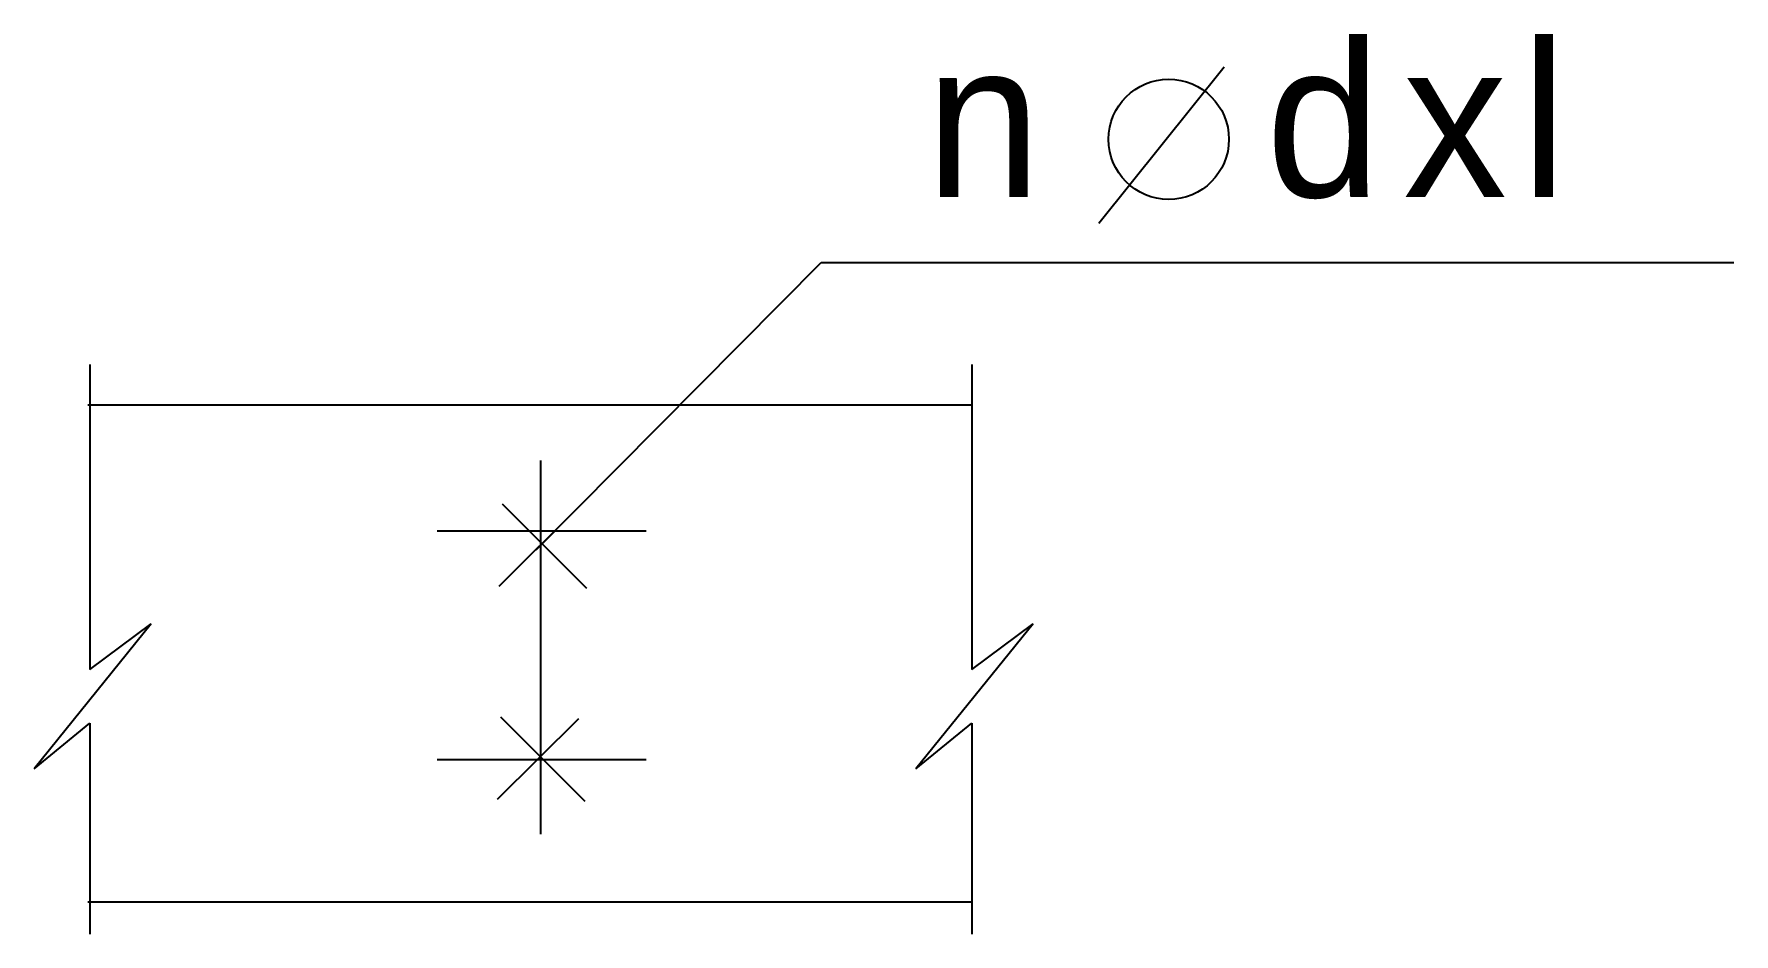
# Model space of a CAD drawing. Header units: metres. Extents: x -157566 to -154822, y -356049 to -354596.
import ezdxf

# ---------------------------------------------------------------- set-up
doc = ezdxf.new("R2010")
doc.units = ezdxf.units.M
for name, color, linetype in [('AXIS', 1, 'Continuous'), ('DIM', 4, 'Continuous'), ('K', 2, 'Continuous'), ('STEEL', 1, 'Continuous'), ('TEXT', 3, 'Continuous')]:
    doc.layers.add(name, color=color, linetype=linetype)

msp = doc.modelspace()

# ---------------------------------------------------------------- linework, layer by layer
at = {"layer": 'AXIS'}
for p, q in [((-156748.49, -355284.82), (-156748.49, -355519.08)), ((-156748.49, -355338.4), (-156748.49, -355888.24)), ((-156915.46, -355398.4), (-156577.97, -355398.4)), ((-156915.46, -355767.56), (-156577.97, -355767.56))]:
    msp.add_line(p, q, dxfattribs=at)
at = {"layer": 'DIM'}
msp.add_line((-155644.93, -354649.48), (-155847, -354901.84), dxfattribs=at)
msp.add_circle((-155734.31, -354765.95), 97.15, dxfattribs=at)
at = {"layer": 'K'}
for p, q in [((-157479.12, -355194.62), (-156052.55, -355194.62)), ((-157479.12, -355997.66), (-156052.55, -355997.66))]:
    msp.add_line(p, q, dxfattribs=at)
at = {"layer": 'STEEL'}
for points in [[(-156810.57, -355354.58), (-156674.42, -355490.61)], [(-156684.71, -355357.59), (-156815.91, -355487.94)], [(-156687.37, -355701.67), (-156818.58, -355832.02)], [(-156813.24, -355698.66), (-156677.09, -355834.69)]]:
    msp.add_lwpolyline(points, dxfattribs=at)
at = {"layer": 'TEXT'}
for p, q in [((-156755.46, -355428.98), (-156295.33, -354964.78)), ((-156295.33, -354964.78), (-154821.78, -354964.78)), ((-157475.88, -355129.84), (-157475.88, -355622.49)), ((-156052.07, -355129.84), (-156052.07, -355622.49)), ((-157377.26, -355548.59), (-157566.27, -355782.6)), ((-157475.88, -355622.49), (-157377.26, -355548.59)), ((-155953.46, -355548.59), (-156142.47, -355782.6)), ((-156052.07, -355622.49), (-155953.46, -355548.59)), ((-157566.27, -355782.6), (-157475.88, -355708.7)), ((-157475.88, -355708.7), (-157475.88, -356049.45)), ((-156142.47, -355782.6), (-156052.07, -355708.7)), ((-156052.07, -355708.7), (-156052.07, -356049.45))]:
    msp.add_line(p, q, dxfattribs=at)

# ---------------------------------------------------------------- texts
at = {"layer": 'DIM'}
for s, p in [('d', (-155577.51, -354859.13)), ('l', (-155165.72, -354859.13)), ('n', (-156126.55, -354859.13)), ('x', (-155355.77, -354859.13))]:
    msp.add_text(s, height=250, dxfattribs=at).set_placement(p)

doc.saveas('drawing.dxf')
